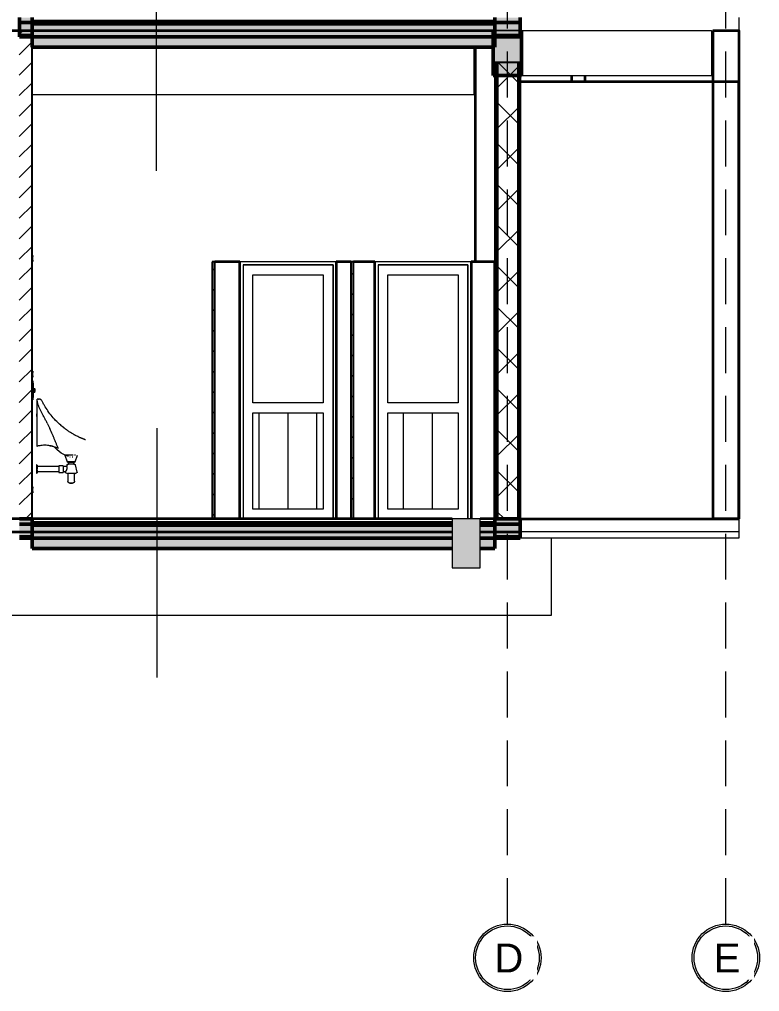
# Model space of a CAD drawing. Header units: millimetres. Extents: x -16591 to 16289, y -3677 to 22415.
# Drawn here: x 9402 to 15162, y -3677 to 3885 of the extents above; entities that cross this region are included whole.
import ezdxf

# ---------------------------------------------------------------- set-up
doc = ezdxf.new("R2010")
doc.units = ezdxf.units.MM
doc.linetypes.add('Hidden', pattern=[535.78125, 357.1875, -178.59375])
for name, color, linetype, lineweight in [('A-DETL', 90, 'Continuous', 18), ('A-DETL-GENF', 92, 'Continuous', 18), ('A-DOOR', 31, 'Continuous', 25), ('A-DOOR-FRAM', 31, 'Continuous', 18), ('A-FLOR', 192, 'Continuous', 18), ('A-FLOR-MCUT', 51, 'Continuous', 50), ('A-FLOR-PATT', 8, 'Continuous', 50), ('A-WALL', 113, 'Continuous', 35), ('A-WALL-PATT', 111, 'Continuous', 25), ('G-IMPT', 8, 'Continuous', 18), ('P-SANR-FIXT', 6, 'Continuous', 18), ('S-BEAM', 12, 'Continuous', 18), ('S-COLS', 52, 'Continuous', 35), ('S-FNDN', 32, 'Continuous', 18), ('S-GRID', 1, 'Continuous', 9), ('S-GRID-IDEN', 1, 'Continuous', 9)]:
    doc.layers.add(name, color=color, linetype=linetype, lineweight=lineweight)
doc.styles.add('Arial_1', font='arial.ttf', dxfattribs={"height": 225})
pattern_1 = [(45, (15767.21, 6000.71), (-79.5495, 79.5495), [])]
pattern_2 = [(0, (15767.206, 6000.71), (304.8, 76.2), [25.146, -203.454, 25.146, -203.454, -1219.2]), (0, (15767.206, 6000.71), (304.8, 76.2), [-457.2, 25.146, -432.054, 25.146, -203.454, -533.4]), (0, (15767.206, 6000.71), (304.8, 76.2), [-1143, 25.146, -127.254, 25.146, -355.854]), (120, (15881.506, 6038.81), (-218.3911, 225.8645), [25.146, -203.454, 25.146, -203.454, -1219.2]), (120, (15881.506, 6038.81), (-218.3911, 225.8645), [-457.2, 25.146, -432.054, 25.146, -203.454, -533.4]), (120, (15881.506, 6038.81), (-218.3911, 225.8645), [-1143, 25.146, -127.254, 25.146, -355.854]), (240, (15919.606, 6191.21), (-86.4089, -302.06454), [25.146, -203.454, 25.146, -203.454, -1219.2]), (240, (15919.606, 6191.21), (-86.4089, -302.06454), [-457.2, 25.146, -432.054, 25.146, -203.454, -533.4]), (240, (15919.606, 6191.21), (-86.4089, -302.06454), [-1143, 25.146, -127.254, 25.146, -355.854])]
pattern_3 = [(90, (15767.2, 6000.7), (-225, 1e-14), [])]

# ---------------------------------------------------------------- blocks, each defined once
blk = doc.blocks.new('CỬA 1 CÁNH EROWINDOW_có ô chết_ - D5_800x2200-2361260-MẶT CẮT 4-4')
at = {"layer": 'A-DOOR'}
for p, q in [((9503, 2050), (9500, 2050)), ((9503, 2050), (9500, 2050)), ((9503, 2050), (9503, 2040)), ((9503, 2048.7), (9503, 2050)), ((9500, 2001.9), (9503, 2001.9)), ((9500, 2001.9), (9503, 2001.9)), ((9503, 2011.9), (9503, 2040)), ((9503, 2011.9), (9503, 2001.9)), ((9503, 2001.9), (9503, 2003.2)), ((9503, 1150), (9500, 1150)), ((9503, 1150), (9500, 1150)), ((9503, 1150), (9503, 1140)), ((9503, 1148.7), (9503, 1150)), ((9503, 1111.9), (9503, 1140)), ((9500, 1101.9), (9503, 1101.9)), ((9500, 1101.9), (9503, 1101.9)), ((9506, 1075), (9500, 1075)), ((9503, 1111.9), (9503, 1101.9)), ((9503, 1101.9), (9503, 1103.2)), ((9506, 1055), (9506, 1075)), ((9506, 1055), (9506, 945)), ((9512.1, 1015), (9506, 1015)), ((9506, 985), (9512.1, 985)), ((9512.1, 1000), (9512.1, 1015)), ((9512.1, 985), (9512.1, 1000)), ((9522.9, 991.3), (9522.9, 1008.4)), ((9522.9, 991.3), (9522.9, 992.5)), ((9500, 925), (9506, 925)), ((9506, 925), (9506, 945)), ((9503, 250), (9500, 250)), ((9503, 250), (9500, 250)), ((9503, 250), (9503, 240)), ((9503, 248.7), (9503, 250)), ((9503, 211.9), (9503, 240)), ((9500, 201.9), (9503, 201.9)), ((9500, 201.9), (9503, 201.9)), ((9503, 211.9), (9503, 201.9)), ((9503, 201.9), (9503, 203.2))]:
    blk.add_line(p, q, dxfattribs=at)
for points in [[(9512.1, 1008.7), (9512.1, 1009.1), (9512.3, 1009.5), (9512.5, 1009.8)], [(9513.1, 1010.9), (9513.6, 1011.6), (9515, 1012.6), (9516.6, 1013), (9517.5, 1013)], [(9513.1, 989.1), (9513.6, 988.4), (9515, 987.4), (9516.6, 987), (9517.5, 987)], [(9517.5, 1013), (9518.3, 1013), (9520, 1012.6), (9521.3, 1011.6), (9521.8, 1010.9)], [(9517.5, 987), (9518.3, 987), (9520, 987.4), (9521.3, 988.4), (9521.8, 989.1)], [(9522.5, 1009.8), (9522.7, 1009.5), (9522.8, 1009.1), (9522.9, 1008.7)]]:
    blk.add_open_spline(points, degree=3, dxfattribs=at)
blk = doc.blocks.new('M_Concrete-Rectangular-Column - COT250X350-2391829-MẶT CẮT 4-4')
at = {"layer": 'S-COLS'}
blk.add_line((12950, 3670), (12950, 2000), dxfattribs=at)
blk = doc.blocks.new('M_Concrete-Rectangular-Column - COT200X200-2391828-MẶT CẮT 4-4')
at = {"layer": 'S-COLS'}
for p, q in [((14800, 3800), (15000, 3800)), ((14800, 3800), (14800, 0)), ((15000, 3800), (15000, 0)), ((15000, 0), (14800, 0))]:
    blk.add_line(p, q, dxfattribs=at)
blk = doc.blocks.new('dam betong - 220X350-2382505-MẶT CẮT 4-4')
at = {"layer": 'S-BEAM'}
for p, q in [((15010, 3800), (15000, 3800)), ((15010, 3450), (15010, 3800)), ((14790, 3750), (14790, 3450)), ((14790, 3450), (14800, 3450)), ((15000, 3450), (15010, 3450))]:
    blk.add_line(p, q, dxfattribs=at)
blk = doc.blocks.new('Mat_Tien_3dsMax - Sync_3dsMax_To_Revit-2401403-MẶT CẮT 4-4')
at = {"layer": 'G-IMPT'}
for p, q in [((13541.8, -750), (13541.8, -150)), ((8763.5, -750), (13541.8, -750))]:
    blk.add_line(p, q, dxfattribs=at)
blk = doc.blocks.new('Mat_Tien_3dsMax - Mat_Tien_3dsMax-2387879-MẶT CẮT 4-4')
blk.add_blockref('Mat_Tien_3dsMax - Sync_3dsMax_To_Revit-2401403-MẶT CẮT 4-4', (0, 0))
blk = doc.blocks.new('tieu nam2 - tieu nam2-818435-MẶT CẮT 4-4')
at = {"layer": 'P-SANR-FIXT'}
for p, q in [((9537.2, 915), (9537.2, 569.3)), ((9541.2, 915), (9537.2, 915)), ((9539.2, 915), (9540.6, 930.7)), ((9537.2, 816.7), (9534.6, 816.7)), ((9534.6, 816.7), (9534.6, 806.7)), ((9534.6, 806.7), (9534.6, 796.7)), ((9534.6, 796.7), (9537.2, 796.7)), ((9537.2, 569.3), (9537.2, 564.4)), ((9755.5, 495.6), (9774.3, 443.9)), ((9820.8, 495.6), (9755.5, 495.6)), ((9837.7, 495.6), (9831.4, 495.6)), ((9834.9, 443.9), (9853.7, 495.6)), ((9536.2, 419.5), (9534.6, 419.5)), ((9534.6, 419.5), (9534.6, 356.3)), ((9707.5, 406.9), (9540.2, 406.9)), ((9540.2, 406.9), (9540.2, 387.9)), ((9540.2, 378.8), (9540.2, 368.9)), ((9742.5, 413.9), (9707.5, 413.9)), ((9707.5, 413.9), (9707.5, 361.9)), ((9742.5, 413.9), (9742.5, 361.9)), ((9769.3, 406.9), (9742.5, 406.9)), ((9772.4, 419.9), (9769.3, 406.9)), ((9774.3, 443.9), (9783.5, 440)), ((9834.9, 443.9), (9774.3, 443.9)), ((9783.5, 440), (9783.5, 425)), ((9821.7, 440), (9783.5, 440)), ((9825.7, 440), (9821.8, 440)), ((9825.7, 440), (9834.9, 443.9)), ((9825.7, 425), (9825.7, 440)), ((9849.9, 363.4), (9836.9, 419.9)), ((9534.6, 356.3), (9536.2, 356.3)), ((9540.2, 368.9), (9707.5, 368.9)), ((9707.5, 361.9), (9742.5, 361.9)), ((9742.5, 368.9), (9760.6, 368.9)), ((9760.6, 368.9), (9759.3, 363.4)), ((9762.5, 357.5), (9774.6, 353.1)), ((9834.6, 353.1), (9774.6, 353.1)), ((9779.6, 353.1), (9779.6, 293.1)), ((9829.6, 293.1), (9829.6, 353.1)), ((9834.6, 353.1), (9846.8, 357.5))]:
    blk.add_line(p, q, dxfattribs=at)
at = {"layer": 'P-SANR-FIXT', "flags": 128}
for points in [[(9784.6, 485.8), (9757.1, 495.4), (9727.7, 512), (9696.6, 536.4), (9671.5, 561.3)], [(9794.2, 482.9), (9796.6, 483), (9797.5, 483.1)], [(9811.5, 483.1), (9813.9, 483), (9816.2, 482.9)], [(9536.2, 419.5), (9536.3, 419.5), (9536.5, 419.5), (9536.6, 419.5), (9536.8, 419.4), (9537, 419.4), (9537.1, 419.4), (9537.3, 419.3), (9537.4, 419.3), (9537.6, 419.2), (9537.7, 419.2), (9537.9, 419.1), (9538, 419), (9538.1, 419), (9538.3, 418.9), (9538.4, 418.8), (9538.5, 418.7), (9538.7, 418.6), (9538.8, 418.5), (9538.9, 418.4), (9539, 418.3), (9539.1, 418.2), (9539.2, 418), (9539.3, 417.9), (9539.4, 417.8), (9539.5, 417.6), (9539.6, 417.5), (9539.7, 417.4), (9539.8, 417.2), (9539.8, 417.1), (9539.9, 416.9), (9539.9, 416.8), (9540, 416.6), (9540, 416.5), (9540.1, 416.3), (9540.1, 416.2), (9540.1, 416), (9540.1, 415.8), (9540.2, 415.7), (9540.2, 415.5), (9540.2, 415.5)], [(9540.2, 360.3), (9540.2, 360.3), (9540.2, 360.4), (9540.2, 360.5), (9540.2, 360.6), (9540.2, 360.8), (9540.2, 361.1), (9540.2, 361.4), (9540.2, 361.7), (9540.2, 362), (9540.2, 362.5), (9540.2, 362.9), (9540.2, 363.4), (9540.2, 363.9), (9540.2, 364.5), (9540.2, 365.1), (9540.2, 365.7), (9540.2, 366.4), (9540.2, 367.1), (9540.2, 367.9), (9540.2, 368.7), (9540.2, 369.5), (9540.2, 370.3), (9540.2, 371.2), (9540.2, 372.1), (9540.2, 373), (9540.2, 373.9), (9540.2, 374.9), (9540.2, 375.9), (9540.2, 376.9), (9540.2, 377.9), (9540.2, 378.9), (9540.2, 380), (9540.2, 381), (9540.2, 382.1), (9540.2, 383.2), (9540.2, 384.3), (9540.2, 385.4), (9540.2, 386.5), (9540.2, 387.6), (9540.2, 388.7), (9540.2, 389.8), (9540.2, 390.9), (9540.2, 392), (9540.2, 393.1), (9540.2, 394.2), (9540.2, 395.2), (9540.2, 396.3), (9540.2, 397.3), (9540.2, 398.4), (9540.2, 399.4), (9540.2, 400.4), (9540.2, 401.3), (9540.2, 402.3), (9540.2, 403.2), (9540.2, 404.1), (9540.2, 405), (9540.2, 405.9), (9540.2, 406.7), (9540.2, 407.5), (9540.2, 408.2), (9540.2, 409), (9540.2, 409.7), (9540.2, 410.3), (9540.2, 410.9), (9540.2, 411.5), (9540.2, 412.1), (9540.2, 412.6), (9540.2, 413.1), (9540.2, 413.5), (9540.2, 413.9), (9540.2, 414.2), (9540.2, 414.5), (9540.2, 414.8), (9540.2, 415), (9540.2, 415.2), (9540.2, 415.3), (9540.2, 415.4), (9540.2, 415.5), (9540.2, 415.5)], [(9540.2, 415.5), (9540.2, 415.5), (9540.2, 415.4), (9540.2, 415.3), (9540.2, 415.1), (9540.2, 414.9), (9540.2, 414.7), (9540.2, 414.4), (9540.2, 414.1), (9540.2, 413.7), (9540.2, 413.3), (9540.2, 412.9), (9540.2, 412.4), (9540.2, 411.8), (9540.2, 411.3), (9540.2, 410.7), (9540.2, 410), (9540.2, 409.3), (9540.2, 408.6), (9540.2, 407.9), (9540.2, 407.1)], [(9772.4, 419.9), (9772.4, 420.2), (9772.5, 420.4), (9772.6, 420.7), (9772.7, 420.9), (9772.8, 421.2), (9772.9, 421.4), (9773, 421.6), (9773.1, 421.8), (9773.3, 422.1), (9773.4, 422.3), (9773.6, 422.5), (9773.8, 422.7), (9773.9, 422.9), (9774.1, 423.1), (9774.3, 423.3), (9774.5, 423.4), (9774.7, 423.6), (9774.9, 423.8), (9775.1, 423.9), (9775.4, 424.1), (9775.6, 424.2), (9775.8, 424.3), (9776.1, 424.4), (9776.3, 424.5), (9776.5, 424.6), (9776.8, 424.7), (9777, 424.8), (9777.3, 424.8), (9777.6, 424.9), (9777.8, 424.9), (9778.1, 425), (9778.3, 425), (9778.6, 425), (9778.8, 425)], [(9830.5, 425), (9830.5, 425), (9830.4, 425), (9830.3, 425), (9830.2, 425), (9830, 425), (9829.7, 425), (9829.5, 425), (9829.2, 425), (9828.8, 425), (9828.4, 425), (9828, 425), (9827.6, 425), (9827.1, 425), (9826.5, 425), (9826, 425), (9825.4, 425), (9824.7, 425), (9824.1, 425), (9823.4, 425), (9822.6, 425), (9821.9, 425), (9821.1, 425), (9820.3, 425), (9819.5, 425), (9818.6, 425), (9817.7, 425), (9816.8, 425), (9815.9, 425), (9814.9, 425), (9814, 425), (9813, 425), (9812, 425), (9811, 425), (9810, 425), (9809, 425), (9808, 425), (9807, 425), (9805.9, 425), (9804.9, 425), (9803.9, 425), (9802.8, 425), (9801.8, 425), (9800.8, 425), (9799.8, 425), (9798.7, 425), (9797.7, 425), (9796.7, 425), (9795.8, 425), (9794.8, 425), (9793.9, 425), (9792.9, 425), (9792, 425), (9791.1, 425), (9790.2, 425), (9789.4, 425), (9788.6, 425), (9787.8, 425), (9787, 425), (9786.3, 425), (9785.5, 425), (9784.9, 425), (9784.2, 425), (9783.6, 425), (9783, 425), (9782.5, 425), (9781.9, 425), (9781.5, 425), (9781, 425), (9780.6, 425), (9780.2, 425), (9779.9, 425), (9779.6, 425), (9779.4, 425), (9779.2, 425), (9779, 425), (9778.9, 425), (9778.8, 425), (9778.8, 425), (9778.8, 425)], [(9778.8, 425), (9778.8, 425), (9778.8, 425), (9778.9, 425), (9779.1, 425), (9779.3, 425), (9779.5, 425), (9779.8, 425), (9780.1, 425), (9780.4, 425), (9780.8, 425), (9781.2, 425), (9781.7, 425), (9782.2, 425), (9782.7, 425), (9783.3, 425), (9783.9, 425)], [(9825.6, 425), (9826.2, 425), (9826.8, 425), (9827.3, 425), (9827.8, 425), (9828.2, 425), (9828.6, 425), (9829, 425), (9829.3, 425), (9829.6, 425), (9829.9, 425), (9830.1, 425), (9830.2, 425), (9830.4, 425), (9830.4, 425), (9830.5, 425), (9830.5, 425)], [(9830.5, 425), (9830.7, 425), (9831, 425), (9831.3, 425), (9831.5, 424.9), (9831.8, 424.9), (9832, 424.8), (9832.3, 424.7), (9832.6, 424.7), (9832.8, 424.6), (9833, 424.5), (9833.3, 424.4), (9833.5, 424.3), (9833.7, 424.1), (9834, 424), (9834.2, 423.9), (9834.4, 423.7), (9834.6, 423.5), (9834.8, 423.4), (9835, 423.2), (9835.2, 423), (9835.4, 422.8), (9835.5, 422.6), (9835.7, 422.4), (9835.9, 422.2), (9836, 422), (9836.2, 421.8), (9836.3, 421.5), (9836.4, 421.3), (9836.5, 421.1), (9836.6, 420.8), (9836.7, 420.6), (9836.8, 420.3), (9836.8, 420.1), (9836.9, 419.9)], [(9540.2, 360.3), (9540.2, 360.1), (9540.1, 360), (9540.1, 359.8), (9540.1, 359.6), (9540.1, 359.5), (9540, 359.3), (9540, 359.2), (9540, 359), (9539.9, 358.9), (9539.8, 358.7), (9539.8, 358.6), (9539.7, 358.4), (9539.6, 358.3), (9539.5, 358.2), (9539.5, 358), (9539.4, 357.9), (9539.3, 357.8), (9539.2, 357.6), (9539.1, 357.5), (9538.9, 357.4), (9538.8, 357.3), (9538.7, 357.2), (9538.6, 357.1), (9538.5, 357), (9538.3, 356.9), (9538.2, 356.8), (9538, 356.8), (9537.9, 356.7), (9537.8, 356.6), (9537.6, 356.6), (9537.5, 356.5), (9537.3, 356.4), (9537.2, 356.4), (9537, 356.4), (9536.8, 356.3), (9536.7, 356.3), (9536.5, 356.3), (9536.4, 356.3), (9536.2, 356.3), (9536.2, 356.3)], [(9540.2, 369.1), (9540.2, 368.3), (9540.2, 367.5), (9540.2, 366.8), (9540.2, 366.1), (9540.2, 365.4), (9540.2, 364.8), (9540.2, 364.2), (9540.2, 363.7), (9540.2, 363.2), (9540.2, 362.7), (9540.2, 362.3), (9540.2, 361.9), (9540.2, 361.5), (9540.2, 361.2), (9540.2, 361), (9540.2, 360.7), (9540.2, 360.6), (9540.2, 360.4), (9540.2, 360.3), (9540.2, 360.3), (9540.2, 360.3)], [(9762.5, 357.5), (9762.3, 357.6), (9762.1, 357.7), (9761.9, 357.8), (9761.7, 357.9), (9761.6, 358), (9761.4, 358.1), (9761.2, 358.2), (9761.1, 358.3), (9760.9, 358.5), (9760.8, 358.6), (9760.6, 358.7), (9760.5, 358.9), (9760.4, 359), (9760.2, 359.2), (9760.1, 359.3), (9760, 359.5), (9759.9, 359.7), (9759.8, 359.8), (9759.7, 360), (9759.6, 360.2), (9759.5, 360.4), (9759.5, 360.6), (9759.4, 360.8), (9759.3, 361), (9759.3, 361.1), (9759.3, 361.3), (9759.2, 361.5), (9759.2, 361.7), (9759.2, 361.9), (9759.2, 362.1), (9759.2, 362.3), (9759.2, 362.5), (9759.2, 362.7), (9759.2, 362.9), (9759.3, 363.1), (9759.3, 363.3), (9759.3, 363.4)], [(9849.9, 363.4), (9850, 363.2), (9850, 363), (9850, 362.8), (9850.1, 362.6), (9850.1, 362.4), (9850.1, 362.2), (9850.1, 362), (9850, 361.8), (9850, 361.6), (9850, 361.4), (9850, 361.2), (9849.9, 361), (9849.9, 360.8), (9849.8, 360.6), (9849.7, 360.4), (9849.6, 360.2), (9849.6, 360.1), (9849.5, 359.9), (9849.4, 359.7), (9849.3, 359.5), (9849.2, 359.4), (9849, 359.2), (9848.9, 359.1), (9848.8, 358.9), (9848.6, 358.8), (9848.5, 358.6), (9848.4, 358.5), (9848.2, 358.4), (9848, 358.2), (9847.9, 358.1), (9847.7, 358), (9847.5, 357.9), (9847.4, 357.8), (9847.2, 357.7), (9847, 357.6), (9846.8, 357.6), (9846.8, 357.5)], [(9794.6, 278.1), (9794, 278.1), (9793.4, 278.2), (9792.8, 278.2), (9792.2, 278.3), (9791.6, 278.4), (9791.1, 278.6), (9790.5, 278.7), (9789.9, 278.9), (9789.3, 279.1), (9788.8, 279.3), (9788.2, 279.6), (9787.7, 279.8), (9787.2, 280.1), (9786.7, 280.4), (9786.2, 280.7), (9785.7, 281.1), (9785.2, 281.5), (9784.7, 281.8), (9784.3, 282.2), (9783.9, 282.7), (9783.5, 283.1), (9783.1, 283.6), (9782.7, 284), (9782.3, 284.5), (9782, 285), (9781.7, 285.5), (9781.4, 286.1), (9781.1, 286.6), (9780.9, 287.1), (9780.6, 287.7), (9780.4, 288.3), (9780.2, 288.8), (9780.1, 289.4), (9780, 290), (9779.8, 290.6), (9779.7, 291.2), (9779.7, 291.8), (9779.6, 292.4), (9779.6, 293), (9779.6, 293.1)], [(9794.6, 278.1), (9794.6, 278.1), (9794.7, 278.1), (9794.7, 278.1), (9794.7, 278.1), (9794.8, 278.1), (9794.9, 278.1), (9795, 278.1), (9795.1, 278.1), (9795.3, 278.1), (9795.4, 278.1), (9795.6, 278.1), (9795.8, 278.1), (9795.9, 278.1), (9796.1, 278.1), (9796.4, 278.1), (9796.6, 278.1), (9796.8, 278.1), (9797.1, 278.1), (9797.4, 278.1), (9797.7, 278.1), (9797.9, 278.1), (9798.2, 278.1), (9798.6, 278.1), (9798.9, 278.1), (9799.2, 278.1), (9799.6, 278.1), (9799.9, 278.1), (9800.3, 278.1), (9800.6, 278.1), (9801, 278.1), (9801.4, 278.1), (9801.8, 278.1), (9802.1, 278.1), (9802.5, 278.1), (9802.9, 278.1), (9803.3, 278.1), (9803.7, 278.1), (9804.1, 278.1), (9804.5, 278.1), (9804.9, 278.1), (9805.3, 278.1), (9805.7, 278.1), (9806.1, 278.1), (9806.5, 278.1), (9806.9, 278.1), (9807.3, 278.1), (9807.7, 278.1), (9808, 278.1), (9808.4, 278.1), (9808.8, 278.1), (9809.1, 278.1), (9809.5, 278.1), (9809.8, 278.1), (9810.2, 278.1), (9810.5, 278.1), (9810.8, 278.1), (9811.1, 278.1), (9811.4, 278.1), (9811.7, 278.1), (9812, 278.1), (9812.3, 278.1), (9812.5, 278.1), (9812.7, 278.1), (9813, 278.1), (9813.2, 278.1), (9813.4, 278.1), (9813.6, 278.1), (9813.7, 278.1), (9813.9, 278.1), (9814, 278.1), (9814.2, 278.1), (9814.3, 278.1), (9814.4, 278.1), (9814.5, 278.1), (9814.5, 278.1), (9814.6, 278.1), (9814.6, 278.1), (9814.6, 278.1), (9814.6, 278.1)], [(9814.6, 278.1), (9814.6, 278.1), (9814.6, 278.1), (9814.5, 278.1), (9814.5, 278.1), (9814.4, 278.1), (9814.3, 278.1), (9814.2, 278.1), (9814.1, 278.1), (9814, 278.1), (9813.8, 278.1), (9813.7, 278.1), (9813.5, 278.1), (9813.3, 278.1), (9813.1, 278.1), (9812.9, 278.1), (9812.6, 278.1), (9812.4, 278.1), (9812.1, 278.1), (9811.9, 278.1), (9811.6, 278.1), (9811.3, 278.1), (9811, 278.1), (9810.7, 278.1), (9810.4, 278.1), (9810, 278.1), (9809.7, 278.1), (9809.3, 278.1), (9809, 278.1), (9808.6, 278.1), (9808.2, 278.1), (9807.9, 278.1), (9807.5, 278.1), (9807.1, 278.1), (9806.7, 278.1), (9806.3, 278.1), (9805.9, 278.1), (9805.5, 278.1), (9805.1, 278.1), (9804.7, 278.1), (9804.3, 278.1), (9803.9, 278.1), (9803.5, 278.1), (9803.1, 278.1), (9802.7, 278.1), (9802.3, 278.1), (9802, 278.1), (9801.6, 278.1), (9801.2, 278.1), (9800.8, 278.1), (9800.5, 278.1), (9800.1, 278.1), (9799.7, 278.1), (9799.4, 278.1), (9799.1, 278.1), (9798.7, 278.1), (9798.4, 278.1), (9798.1, 278.1), (9797.8, 278.1), (9797.5, 278.1), (9797.2, 278.1), (9797, 278.1), (9796.7, 278.1), (9796.5, 278.1), (9796.3, 278.1), (9796.1, 278.1), (9795.9, 278.1), (9795.7, 278.1), (9795.5, 278.1), (9795.3, 278.1), (9795.2, 278.1), (9795.1, 278.1), (9795, 278.1), (9794.9, 278.1), (9794.8, 278.1), (9794.7, 278.1), (9794.7, 278.1), (9794.6, 278.1), (9794.6, 278.1), (9794.6, 278.1)], [(9829.6, 293.1), (9829.6, 292.5), (9829.6, 291.9), (9829.5, 291.3), (9829.4, 290.7), (9829.3, 290.1), (9829.2, 289.6), (9829, 289), (9828.9, 288.4), (9828.7, 287.8), (9828.4, 287.3), (9828.2, 286.7), (9827.9, 286.2), (9827.6, 285.7), (9827.3, 285.2), (9827, 284.7), (9826.7, 284.2), (9826.3, 283.7), (9825.9, 283.2), (9825.5, 282.8), (9825.1, 282.4), (9824.6, 282), (9824.2, 281.6), (9823.7, 281.2), (9823.2, 280.8), (9822.7, 280.5), (9822.2, 280.2), (9821.7, 279.9), (9821.2, 279.6), (9820.6, 279.4), (9820.1, 279.1), (9819.5, 278.9), (9818.9, 278.8), (9818.3, 278.6), (9817.8, 278.5), (9817.2, 278.3), (9816.6, 278.3), (9816, 278.2), (9815.4, 278.1), (9814.8, 278.1), (9814.6, 278.1)]]:
    blk.add_lwpolyline(points, dxfattribs=at)
at = {"layer": 'P-SANR-FIXT'}
for points, knots in [([(9578.8, 915), (9577.3, 917.9), (9574.6, 921.6), (9570.5, 925.4), (9567.4, 927.6), (9564.9, 929), (9562.8, 929.9), (9559.8, 931.1), (9554.9, 932.3), (9549, 932.5), (9544.2, 931.8), (9541.3, 930.9), (9540.6, 930.7), (9540.6, 930.7)], [-1, -1, -1, -1, -0.892857, -0.839286, -0.785714, -0.732143, -0.705357, -0.678571, -0.571429, -0.428571, -0.285714, -0.142857, 0, 0, 0, 0]), ([(9617.6, 745.4), (9613.6, 753.3), (9605.6, 768.9), (9593.6, 791.9), (9581.8, 814.4), (9570.7, 836.3), (9562.2, 854), (9556.1, 867.7), (9550.5, 881.2), (9544.8, 897.3), (9542.1, 909.3), (9541.2, 915)], [0, 0, 0, 0, 0.125, 0.25, 0.375, 0.5, 0.625, 0.6875, 0.75, 0.875, 1, 1, 1, 1]), ([(9915.8, 614.9), (9915.8, 614.9), (9915.3, 615), (9913.2, 615.8), (9910.2, 616.9), (9907.1, 618.1), (9904.6, 619.1), (9901.7, 620.2), (9898.5, 621.5), (9895.1, 622.8), (9891.4, 624.3), (9887.5, 626), (9882, 628.3), (9871.7, 632.9), (9855.3, 640.5), (9834, 651.5), (9811.8, 664.1), (9789.2, 678.3), (9766.8, 693.7), (9737.6, 715.9), (9702.6, 746.3), (9664.5, 786.1), (9630.7, 828.4), (9606.6, 864.7), (9589.8, 893.7), (9582.3, 908), (9578.8, 915)], [-1, -1, -1, -1, -0.975, -0.95, -0.925, -0.9125, -0.9, -0.8875, -0.875, -0.8625, -0.85, -0.8375, -0.825, -0.8, -0.75, -0.7, -0.65, -0.6, -0.55, -0.5, -0.4, -0.3, -0.2, -0.1, -0.05, 0, 0, 0, 0]), ([(9617.9, 848), (9617.7, 848.3), (9616.8, 849.7), (9615.8, 851.1), (9615.1, 852.2)], [0.84533896, 0.84533896, 0.84533896, 0.84533896, 0.84782609, 0.85866495, 0.85866495, 0.85866495, 0.85866495]), ([(9615.1, 852.2), (9615.8, 851.1), (9616.8, 849.7), (9617.7, 848.3), (9617.9, 848)], [0.14130435, 0.14130435, 0.14130435, 0.14130435, 0.15217391, 0.15465542, 0.15465542, 0.15465542, 0.15465542]), ([(9696.1, 569.3), (9693, 576), (9686.8, 589.7), (9677.9, 611.4), (9668.9, 633.7), (9656.2, 664.1), (9645.9, 687.1), (9638.8, 702.4)], [0, 0, 0, 0, 0.166667, 0.333333, 0.5, 0.666667, 1, 1, 1, 1]), ([(9831.2, 653.2), (9831.5, 653.1), (9833.7, 651.8), (9835.9, 650.7), (9837.8, 649.7)], [0.75033888, 0.75033888, 0.75033888, 0.75033888, 0.75271739, 0.76718853, 0.76718853, 0.76718853, 0.76718853]), ([(9705, 547.7), (9701.1, 549.6), (9693.1, 553.4), (9678.3, 559.3), (9660.4, 565), (9646.5, 568.1), (9639.5, 569.3)], [0, 0, 0, 0, 0.2, 0.4, 0.7, 1, 1, 1, 1]), ([(9769.3, 406.9), (9769.4, 406.9), (9769.4, 406.7), (9769.6, 406.2), (9769.7, 405.7), (9769.9, 405), (9770.1, 404.2), (9770.3, 403.5), (9770.4, 402.8), (9770.5, 402.2), (9770.6, 401.7), (9770.7, 400.9), (9770.8, 399.8), (9770.9, 398.4), (9771, 397.2), (9771, 396.2), (9770.9, 395.1), (9770.8, 393.3), (9770.5, 390.5), (9769.8, 387.8), (9769.2, 385.8), (9768.8, 384.8), (9768.6, 384), (9768.3, 383.2), (9767.9, 382.2), (9767.3, 380.9), (9766.8, 379.7), (9766.3, 378.8), (9766, 378.1), (9765.7, 377.4), (9765.2, 376.6), (9764.7, 375.6), (9764.1, 374.6), (9763.7, 373.9), (9763.4, 373.3), (9763.1, 372.8), (9762.7, 372.2), (9762.2, 371.5), (9761.7, 370.7), (9761.3, 370.1), (9761, 369.5), (9760.7, 369), (9760.6, 368.9), (9760.6, 368.9)], [-1, -1, -1, -1, -0.944444, -0.916667, -0.888889, -0.861111, -0.833333, -0.805556, -0.791667, -0.777778, -0.763889, -0.75, -0.722222, -0.694444, -0.666667, -0.652778, -0.638889, -0.611111, -0.555556, -0.5, -0.472222, -0.458333, -0.444444, -0.430556, -0.416667, -0.388889, -0.361111, -0.347222, -0.333333, -0.319444, -0.305556, -0.277778, -0.25, -0.236111, -0.222222, -0.208333, -0.194444, -0.166667, -0.138889, -0.111111, -0.083333, -0.055556, 0, 0, 0, 0])]:
    blk.add_open_spline(points, degree=3, knots=knots, dxfattribs=at)
for points in [[(9549.3, 932.3), (9551.1, 932.4), (9553.3, 932.3), (9555.7, 931.9)], [(9650.2, 804.3), (9649, 805.9), (9647.8, 807.4), (9646.6, 808.9)], [(9646.6, 808.9), (9647.8, 807.4), (9649, 805.9), (9650.2, 804.3)], [(9667.8, 783.6), (9666, 785.7), (9664.2, 787.7), (9662.4, 789.8)], [(9662.4, 789.8), (9664.2, 787.7), (9666, 785.7), (9667.8, 783.6)], [(9685.1, 764.9), (9683.4, 766.7), (9681.7, 768.5), (9680, 770.2)], [(9680, 770.2), (9681.7, 768.4), (9683.4, 766.7), (9685.1, 764.9)], [(9617.6, 745.4), (9621, 738.2), (9627.9, 723.8), (9635.1, 709.5), (9638.8, 702.4)], [(9721.7, 729.9), (9723.9, 728.1), (9726, 726.2), (9728.2, 724.4)], [(9728.2, 724.4), (9726, 726.2), (9723.9, 728.1), (9721.8, 729.9)], [(9748.8, 707.5), (9746.3, 709.5), (9743.9, 711.4), (9741.4, 713.3)], [(9741.4, 713.3), (9743.9, 711.4), (9746.3, 709.5), (9748.8, 707.5)], [(9769.3, 692.2), (9766.9, 693.9), (9764.6, 695.6), (9762.3, 697.3)], [(9762.3, 697.3), (9764.6, 695.6), (9766.9, 693.9), (9769.3, 692.2)], [(9837.8, 649.7), (9835.6, 650.8), (9833.4, 652), (9831.2, 653.2)], [(9559.4, 569.3), (9555.6, 568.7), (9548.2, 567.2), (9540.9, 565.4), (9537.2, 564.4)], [(9639.5, 569.3), (9626.3, 571.6), (9599.4, 573.9), (9572.6, 571.6), (9559.4, 569.3)], [(9639.5, 569.3), (9644.9, 568.4), (9650.2, 567.3), (9655.4, 566)], [(9660.3, 564.7), (9664, 563.7), (9667.6, 562.7), (9671.1, 561.5)], [(9705, 547.7), (9703.8, 550.9), (9701.2, 557.9), (9697.9, 565.4), (9696.1, 569.3)]]:
    blk.add_open_spline(points, degree=3, dxfattribs=at)
blk = doc.blocks.new('cua nhom wc - Đ2_750x2000-2406173-MẶT CẮT 4-4')
at = {"layer": 'A-DOOR-FRAM'}
h = blk.add_hatch(dxfattribs=at)
h.set_pattern_fill('FP_4', color=256, style=0, pattern_type=2)
h.set_pattern_definition(pattern_3)
h.paths.add_polyline_path([(11766.7, 76), (11766.7, 826), (11218.7, 826), (11218.7, 76)])
for p, q in [((11117.7, 2000), (11117.7, 0)), ((11867.7, 2000), (11117.7, 2000)), ((11142.7, 1975), (11142.7, 0)), ((11142.7, 1975), (11842.7, 1975)), ((11842.7, 1975), (11142.7, 1975)), ((11142.7, 1975), (11142.7, 0)), ((11842.7, 1975), (11842.7, 0)), ((11842.7, 0), (11842.7, 1975)), ((11867.7, 0), (11867.7, 2000)), ((11218.7, 902), (11218.7, 1899)), ((11218.7, 1899), (11766.7, 1899)), ((11766.7, 1899), (11766.7, 902)), ((11766.7, 902), (11218.7, 902)), ((11218.7, 826), (11766.7, 826)), ((11218.7, 76), (11218.7, 826)), ((11766.7, 826), (11766.7, 76)), ((11766.7, 76), (11218.7, 76))]:
    blk.add_line(p, q, dxfattribs=at)
blk = doc.blocks.new('cua nhom wc - Đ2_750x2000-V8-MẶT CẮT 4-4')
at = {"layer": 'A-DOOR-FRAM'}
h = blk.add_hatch(dxfattribs=at)
h.set_pattern_fill('FP_4', color=256, style=0, pattern_type=2)
h.set_pattern_definition(pattern_3)
h.paths.add_polyline_path([(12433.1, 76), (12817, 76), (12817, 826), (12269, 826), (12269, 76)])
for p, q in [((12168, 2000), (12168, 0)), ((12918, 2000), (12168, 2000)), ((12193, 1975), (12193, 0)), ((12193, 1975), (12893, 1975)), ((12893, 1975), (12193, 1975)), ((12193, 1975), (12193, 0)), ((12893, 1975), (12893, 0)), ((12893, 0), (12893, 1975)), ((12918, 0), (12918, 2000)), ((12269, 902), (12269, 1899)), ((12269, 1899), (12817, 1899)), ((12817, 1899), (12817, 902)), ((12817, 902), (12269, 902)), ((12269, 826), (12817, 826)), ((12269, 76), (12269, 826)), ((12817, 826), (12817, 76)), ((12817, 76), (12269, 76))]:
    blk.add_line(p, q, dxfattribs=at)
blk = doc.blocks.new('Grid - TRUC  D1-102336-MẶT CẮT 4-4')
at = {"layer": 'S-GRID-IDEN'}
for radius in [262.5, 247.5]:
    blk.add_circle((0, -3414), radius, dxfattribs=at)

msp = doc.modelspace()

# ---------------------------------------------------------------- hatches: boundary and pattern name
at = {"layer": 'A-DETL-GENF'}
msp.add_hatch(color=7, dxfattribs=at).paths.add_polyline_path([(12989, -381.8), (12989, 0), (12769, 0), (12769, -381.8)])
at = {"layer": 'A-FLOR'}
msp.add_hatch(color=8, dxfattribs=at).paths.add_polyline_path([(11127.4, 3850), (13100.9, 3850), (13100.9, 3870), (9501.7, 3870), (9501.7, 3850), (11045.8, 3850)])
h = msp.add_hatch(color=8, dxfattribs=at)
h.paths.add_polyline_path([(9501.7, -50), (12769, -50), (12769, -30), (9501.7, -30), (9501.7, -44.4)])
h.paths.add_polyline_path([(13100.9, -50), (13100.9, -30), (12989, -30), (12989, -50), (13085.9, -50)])
at = {"layer": 'A-FLOR-PATT'}
h = msp.add_hatch(color=256, dxfattribs=at)
h.paths.add_polyline_path([(13249.1, 3860), (13300.1, 3860), (13300.1, 3900), (13100.9, 3900), (13100.9, 3860), (13167.5, 3860)])
h.paths.add_polyline_path([(29.2, 3860), (7902.6, 3860), (7902.6, 3900), (-98.2, 3900), (-98.2, 3860)])
h.paths.add_polyline_path([(9495.3, 3860), (9501.7, 3860), (9501.7, 3900), (9401.7, 3900), (9401.7, 3860)])
h = msp.add_hatch(color=256, dxfattribs=at)
h.paths.add_polyline_path([(-98.2, 3760), (7902.6, 3760), (7902.6, 3860), (-98.2, 3859.7), (-98.2, 3774.9)])
h.paths.add_polyline_path([(13300.1, 3760), (13300.1, 3860), (13100.9, 3859.7), (13100.9, 3760), (13249.1, 3760)])
h.paths.add_polyline_path([(9501.7, 3760), (9501.7, 3860), (9401.7, 3859.7), (9401.7, 3760)])
msp.add_hatch(color=256, dxfattribs=at).paths.add_polyline_path([(11127.4, 3750), (13100.9, 3750), (13100.9, 3850), (9501.7, 3850), (9501.7, 3750), (11045.8, 3750)])
at = {"layer": 'A-FLOR-PATT', "lineweight": 18}
h = msp.add_hatch(color=256, dxfattribs=at)
h.paths.add_polyline_path([(13249.1, 3750), (13300.1, 3750), (13300.1, 3760), (13100.9, 3760), (13100.9, 3750)])
h.paths.add_polyline_path([(-52.4, 3750), (7902.6, 3750), (7902.6, 3760), (-98.2, 3760), (-98.2, 3750)])
h.paths.add_polyline_path([(9401.7, 3750), (9501.7, 3750), (9501.7, 3760), (9401.7, 3760)])
msp.add_hatch(color=256, dxfattribs=at).paths.add_polyline_path([(11209, 3670), (13100.9, 3670), (13100.9, 3750), (9501.7, 3750), (9501.7, 3670), (11127.4, 3670)])
at = {"layer": 'A-FLOR-PATT'}
h = msp.add_hatch(color=256, dxfattribs=at)
h.paths.add_polyline_path([(13249.1, -40), (13300.1, -40), (13300.1, 0), (13100.9, 0), (13100.9, -40), (13167.5, -40)])
h.paths.add_polyline_path([(-52.4, -40), (101.7, -40), (101.7, 0), (-98.2, 0), (-98.2, -40)])
h.paths.add_polyline_path([(5300.9, -40), (5569, -40), (5569, 0), (5300.9, 0)])
h.paths.add_polyline_path([(9495.3, -40), (9501.7, -40), (9501.7, 0), (9401.7, 0), (9401.7, -40), (9413.7, -40)])
h.paths.add_polyline_path([(5789, -40), (7902.6, -40), (7902.6, 0), (5789, 0), (5789, -7.5)])
h = msp.add_hatch(color=256, dxfattribs=at)
h.paths.add_polyline_path([(7536.8, -140), (7902.6, -140), (7902.6, -40), (5789, -40), (5789, -140), (7210.4, -140)])
h.paths.add_polyline_path([(29.2, -140), (101.7, -140), (101.7, -40), (-98.2, -40), (-98.2, -140)])
h.paths.add_polyline_path([(5300.9, -140), (5569, -140), (5569, -40), (5300.9, -40), (5300.9, -44.4)])
h.paths.add_polyline_path([(13300.1, -140), (13300.1, -40), (13100.9, -40), (13100.9, -140)])
h.paths.add_polyline_path([(9501.7, -140), (9501.7, -40), (9401.7, -40), (9401.7, -140), (9495.3, -140)])
h = msp.add_hatch(color=256, dxfattribs=at)
h.paths.add_polyline_path([(13100.9, -150), (13100.9, -50), (12989, -50), (12989, -150), (13085.9, -150)])
h.paths.add_polyline_path([(9821.7, -150), (12769, -150), (12769, -50), (9501.7, -50), (9501.7, -150)])
at = {"layer": 'A-FLOR-PATT', "lineweight": 18}
h = msp.add_hatch(color=256, dxfattribs=at)
h.paths.add_polyline_path([(13100.9, -150), (13300.1, -150), (13300.1, -140), (13100.9, -140)])
h.paths.add_polyline_path([(101.7, -150), (101.7, -140), (-98.2, -140), (-98.2, -150), (29.2, -150)])
h.paths.add_polyline_path([(5300.9, -150), (5569, -150), (5569, -140), (5300.9, -140)])
h.paths.add_polyline_path([(9495.3, -150), (9501.7, -150), (9501.7, -140), (9401.7, -140), (9401.7, -150)])
h.paths.add_polyline_path([(5789, -150), (7902.6, -150), (7902.6, -140), (5789, -140), (5789, -148.1)])
h = msp.add_hatch(color=256, dxfattribs=at)
h.paths.add_polyline_path([(12989, -230), (13100.9, -230), (13100.9, -150), (12989, -150), (12989, -214.2)])
h.paths.add_polyline_path([(9821.7, -230), (12769, -230), (12769, -150), (9501.7, -150), (9501.7, -230)])
at = {"layer": 'A-WALL-PATT', "lineweight": 18}
h = msp.add_hatch(dxfattribs=at)
h.set_pattern_fill('FP_1', color=256, style=0, pattern_type=2)
h.set_pattern_definition(pattern_1)
h.paths.add_polyline_path([(9413.7, 0), (9500, 0), (9500, 3800), (9400, 3800), (9400, 0)])
h = msp.add_hatch(dxfattribs=at)
h.set_pattern_fill('FP_2', color=256, style=0, pattern_type=2)
h.set_pattern_definition(pattern_2)
h.paths.add_polyline_path([(13103, 0), (13118, 0), (13118, 3550), (13103, 3550), (13103, 40.5)])
h = msp.add_hatch(dxfattribs=at)
h.set_pattern_fill('FP_3', color=256, style=0, pattern_type=2)
h.set_pattern_definition([(45, (15767.2, 6000.7), (-159.099, 159.099), []), (135, (15767.2, 6000.7), (-159.099, -159.099), [])])
h.paths.add_polyline_path([(13167.5, 0), (13288, 0), (13288, 3550), (13118, 3550), (13118, 0)])
h = msp.add_hatch(dxfattribs=at)
h.set_pattern_fill('FP_2', color=256, style=0, pattern_type=2)
h.set_pattern_definition(pattern_2)
h.paths.add_polyline_path([(13303, 0), (13303, 3550), (13288, 3550), (13288, 0)])
h = msp.add_hatch(dxfattribs=at)
h.set_pattern_fill('FP_1', color=256, style=0, pattern_type=2)
h.set_pattern_definition(pattern_1)
h.paths.add_polyline_path([(10922.1, 0), (10922.1, 2000), (10902.1, 2000), (10902.1, 0)])
h = msp.add_hatch(dxfattribs=at)
h.set_pattern_fill('FP_1', color=256, style=0, pattern_type=2)
h.set_pattern_definition(pattern_1)
h.paths.add_polyline_path([(12002.4, 0), (12002.4, 2000), (11982.4, 2000), (11982.4, 0)])
at = {"layer": 'S-BEAM'}
msp.add_hatch(color=256, dxfattribs=at).paths.add_polyline_path([(13249.1, 3450), (13310, 3450), (13310, 3800), (13090, 3800), (13090, 3450)])

# ---------------------------------------------------------------- linework, layer by layer
at = {"layer": 'A-DETL'}
for p, q in [((10466.3, 4367), (10466.3, 2707)), ((10471.3, 707), (10471.3, -1232.6)), ((12989, 0), (12769, 0)), ((12769, 0), (12769, -381.8)), ((12989, -381.8), (12989, 0)), ((12769, -381.8), (12989, -381.8))]:
    msp.add_line(p, q, dxfattribs=at)
at = {"layer": 'A-FLOR', "color": 250, "lineweight": 50}
for p, q in [((9401.7, 3900), (9401.7, 3750)), ((9501.7, 3750), (9501.7, 3900)), ((13100.9, 3870), (9501.7, 3870)), ((9501.7, 3870), (9501.7, 3670)), ((13100.9, 3900), (13100.9, 3750)), ((13100.9, 3670), (13100.9, 3870)), ((13300.1, 3750), (13300.1, 3900)), ((9401.7, 3750), (9501.7, 3750)), ((13100.9, 3750), (13300.1, 3750)), ((9501.7, 3670), (13100.9, 3670)), ((9501.7, 0), (9401.7, 0)), ((9501.7, -230), (9501.7, 0)), ((13300.1, 0), (13100.9, 0)), ((13100.9, 0), (13100.9, -230)), ((13300.1, -150), (13300.1, 0)), ((12769, -30), (9501.7, -30)), ((13100.9, -30), (12989, -30)), ((9401.7, -150), (9501.7, -150)), ((13100.9, -150), (13300.1, -150)), ((9501.7, -230), (12769, -230)), ((12989, -230), (13100.9, -230))]:
    msp.add_line(p, q, dxfattribs=at)
at = {"layer": 'A-FLOR'}
for p, q in [((15000, 3900), (15000, 3800)), ((13312.7, 3750), (13310, 3750)), ((14800, 3750), (14787.3, 3750)), ((15000, 0), (15000, -150)), ((15000, -150), (13300.1, -150))]:
    msp.add_line(p, q, dxfattribs=at)
at = {"layer": 'A-FLOR-MCUT'}
for p, q in [((9501.7, 3860), (9401.7, 3860)), ((13300.1, 3860), (13100.9, 3860)), ((13100.9, 3850), (9501.7, 3850)), ((9501.7, 3760), (9401.7, 3760)), ((13100.9, 3750), (9501.7, 3750)), ((13300.1, 3760), (13100.9, 3760)), ((9501.7, -40), (9401.7, -40)), ((12769, -50), (9501.7, -50)), ((13100.9, -50), (12989, -50)), ((13300.1, -40), (13100.9, -40)), ((9501.7, -140), (9401.7, -140)), ((12769, -150), (9501.7, -150)), ((13100.9, -150), (12989, -150)), ((13300.1, -140), (13100.9, -140))]:
    msp.add_line(p, q, dxfattribs=at)
at = {"layer": 'A-WALL', "lineweight": 25}
for p, q in [((9500, 0), (9500, 3800)), ((13103, 3550), (13103, 0)), ((13303, 3550), (13103, 3550)), ((13303, 0), (13303, 3550)), ((10902.1, 2000), (10902.1, 0)), ((10922.1, 2000), (10902.1, 2000)), ((10922.1, 0), (10922.1, 2000)), ((11982.4, 2000), (11982.4, 0)), ((12002.4, 2000), (11982.4, 2000)), ((12002.4, 0), (12002.4, 2000)), ((13300.1, 0), (13303, 0))]:
    msp.add_line(p, q, dxfattribs=at)
at = {"layer": 'A-WALL', "lineweight": 50}
for p, q in [((13118, 0), (13118, 3550)), ((13288, 0), (13288, 3550))]:
    msp.add_line(p, q, dxfattribs=at)
at = {"layer": 'A-WALL'}
for p, q in [((13702, 3400), (13702, 3450)), ((13802, 3450), (13802, 3400)), ((12950, 3400), (12937.3, 3400)), ((15000, 3400), (13303, 3400)), ((15000, 0), (15000, 3400)), ((11117.7, 2000), (10922.1, 2000)), ((11117.7, 0), (11117.7, 2000)), ((11867.7, 2000), (11867.7, 0)), ((11982.4, 2000), (11867.7, 2000)), ((12168, 2000), (12002.4, 2000)), ((12168, 0), (12168, 2000)), ((13102.6, 2000), (12918, 2000)), ((12918, 2000), (12918, 0)), ((13102.6, 0), (13102.6, 2000)), ((13303, 0), (15000, 0))]:
    msp.add_line(p, q, dxfattribs=at)
at = {"layer": 'S-BEAM'}
for p, q in [((13300, 3800), (13090, 3800)), ((13312.7, 3450), (13312.7, 3800)), ((13312.7, 3800), (14787.3, 3800)), ((14787.3, 3800), (14787.3, 3450)), ((12937.3, 3670), (12937.3, 3300)), ((13312.7, 3450), (14787.3, 3450)), ((9500, 3300), (12937.3, 3300))]:
    msp.add_line(p, q, dxfattribs=at)
at = {"layer": 'S-BEAM', "lineweight": 50}
for p, q in [((13090, 3800), (13090, 3450)), ((13310, 3800), (13300, 3800)), ((13310, 3450), (13310, 3800)), ((13090, 3450), (13310, 3450))]:
    msp.add_line(p, q, dxfattribs=at)
at = {"layer": 'S-FNDN', "lineweight": 35}
for p, q in [((13300, 3800), (13300, 3900)), ((7910, 3800), (13090, 3800)), ((12769, 0), (7902.6, 0)), ((13100.9, 0), (12989, 0)), ((5789, -100), (12769, -100)), ((12989, -100), (13300.1, -100))]:
    msp.add_line(p, q, dxfattribs=at)
at = {"layer": 'S-FNDN'}
for p, q in [((13090, 3800), (13300, 3800)), ((15000, -100), (13300.1, -100))]:
    msp.add_line(p, q, dxfattribs=at)
at = {"layer": 'S-GRID', "linetype": 'Hidden'}
for p, q in [((13200, -3151.5), (13200, 22414.6)), ((14900, -3151.5), (14900, 22414.6))]:
    msp.add_line(p, q, dxfattribs=at)

# ---------------------------------------------------------------- block references
at = {"layer": 'A-DOOR'}
msp.add_blockref('CỬA 1 CÁNH EROWINDOW_có ô chết_ - D5_800x2200-2361260-MẶT CẮT 4-4', (0, 0), dxfattribs=at)
at = {"layer": 'A-DOOR-FRAM'}
for name in ['cua nhom wc - Đ2_750x2000-2406173-MẶT CẮT 4-4', 'cua nhom wc - Đ2_750x2000-V8-MẶT CẮT 4-4']:
    msp.add_blockref(name, (0, 0), dxfattribs=at)
at = {"layer": 'G-IMPT'}
msp.add_blockref('Mat_Tien_3dsMax - Mat_Tien_3dsMax-2387879-MẶT CẮT 4-4', (0, 0), dxfattribs=at)
at = {"layer": 'P-SANR-FIXT'}
msp.add_blockref('tieu nam2 - tieu nam2-818435-MẶT CẮT 4-4', (0, 0), dxfattribs=at)
at = {"layer": 'S-BEAM'}
msp.add_blockref('dam betong - 220X350-2382505-MẶT CẮT 4-4', (0, 0), dxfattribs=at)
at = {"layer": 'S-COLS'}
for name in ['M_Concrete-Rectangular-Column - COT200X200-2391828-MẶT CẮT 4-4', 'M_Concrete-Rectangular-Column - COT250X350-2391829-MẶT CẮT 4-4']:
    msp.add_blockref(name, (0, 0), dxfattribs=at)
at = {"layer": 'S-GRID-IDEN'}
for p in [(13200, 0), (14900, 0)]:
    msp.add_blockref('Grid - TRUC  D1-102336-MẶT CẮT 4-4', p, dxfattribs=at)

# ---------------------------------------------------------------- next in the draw order: texts
at = {"layer": 'S-GRID-IDEN', "char_height": 225, "attachment_point": 1, "style": 'Arial_1', "bg_fill": 3, "box_fill_scale": 1.25, "bg_fill_color": 256, "bg_fill_true_color": 13158600, "bg_fill_transparency": 0}
for s, insert, width in [('D', (13097.1, -3303.1), 276.582), ('E', (14804.6, -3303.1), 258.544)]:
    msp.add_mtext(s, dxfattribs=dict(at, insert=insert, width=width))

doc.saveas('drawing.dxf')
